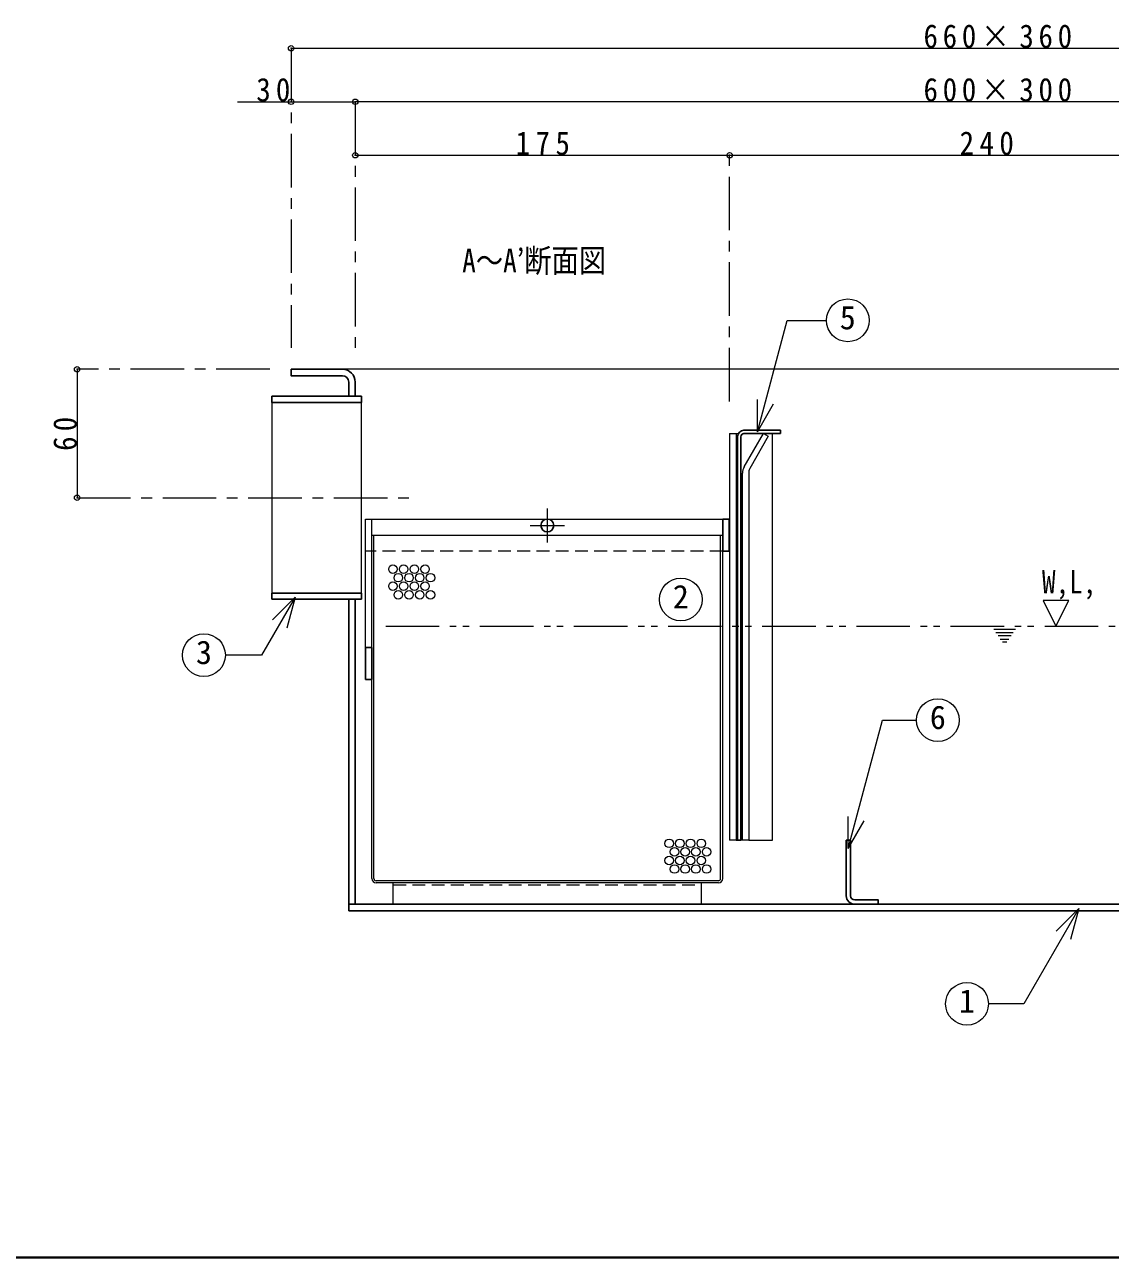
# Model space of a CAD drawing. Units: millimetres at full size, sheet at 1:5. Extents: x -1062 to 963, y -702 to 703.
# Drawn here: x -584 to -77, y -702 to -126 of the extents above; entities that cross this region are included whole.
import ezdxf
from ezdxf.enums import TextEntityAlignment as Align

# ---------------------------------------------------------------- set-up
doc = ezdxf.new("R2010")
doc.units = ezdxf.units.MM
doc.header["$LTSCALE"] = 5
doc.header["$PDMODE"] = 32
doc.header["$PDSIZE"] = 2.5
for name, pattern in [('CHAIN1', [8, 5, -1, 1, -1]), ('DASHED1', [1.8, 1.2, -0.6]), ('DOUBLE_CHAIN1', [8.8, 5, -1, 0.6, -0.6, 0.6, -1])]:
    doc.linetypes.add(name, pattern=pattern)
doc.layers.add('0-A', color=4, linetype='Continuous', lineweight=9)
doc.styles.add('ＭＳ ゴシック', font='')
doc.styles.get('ＭＳ ゴシック').set_extended_font_data('MS Gothic')

msp = doc.modelspace()

# ---------------------------------------------------------------- linework, layer by layer
at = {"layer": '0-A', "linetype": 'CHAIN1'}
for p, q in [((-459.898, -137.491), (-459.898, -277.491)), ((-429.898, -162.491), (-429.898, -277.491)), ((-254.898, -302.491), (-254.898, -187.491)), ((-469.898, -287.491), (-559.898, -287.491)), ((-559.898, -347.491), (-401.898, -347.491)), ((-340.148, -352.491), (-340.148, -368.491)), ((-348.148, -360.491), (-332.148, -360.491))]:
    msp.add_line(p, q, dxfattribs=at)
at = {"layer": '0-A'}
for p, q in [((-459.898, -137.491), (200.102, -137.491)), ((-484.898, -162.491), (-429.898, -162.491)), ((170.102, -162.491), (-429.898, -162.491)), ((-429.898, -187.491), (-254.898, -187.491)), ((-254.898, -187.491), (-14.898, -187.491)), ((-559.898, -287.491), (-559.898, -347.491)), ((176.102, -287.491), (-435.898, -287.491)), ((-251.898, -317.491), (-250.746, -317.491)), ((-234.898, -507.491), (-234.898, -317.491)), ((-422.148, -357.491), (-258.148, -357.491)), ((-421.148, -364.991), (-259.148, -364.991)), ((-251.898, -507.491), (-251.148, -507.491)), ((-248.898, -507.491), (-249.648, -507.491)), ((-245.898, -507.491), (-234.898, -507.491))]:
    msp.add_line(p, q, dxfattribs=at)
at = {"layer": '0-A', "color": 5, "lineweight": 25}
for p, q in [((-435.898, -287.491), (-459.898, -287.491)), ((-432.898, -293.491), (-432.898, -299.991)), ((-429.898, -299.991), (-429.898, -293.491)), ((-468.898, -299.991), (-426.898, -299.991)), ((-468.898, -299.991), (-468.898, -302.941)), ((-468.898, -302.941), (-426.898, -302.941)), ((-426.898, -299.991), (-426.898, -302.941)), ((-251.148, -507.491), (-251.148, -318.991)), ((-249.648, -318.991), (-249.648, -507.491)), ((-231.148, -317.491), (-248.208, -317.491)), ((-258.148, -357.491), (-258.148, -372.491)), ((-255.148, -372.491), (-258.148, -372.491)), ((-468.898, -392.041), (-426.898, -392.041)), ((-468.898, -392.041), (-468.898, -394.991)), ((-468.898, -394.991), (-426.898, -394.991)), ((-432.898, -540.491), (-432.898, -394.991)), ((-429.898, -394.991), (-429.898, -537.491)), ((-426.898, -392.041), (-426.898, -394.991)), ((-425.148, -432.491), (-425.148, -417.491)), ((-425.148, -417.491), (-422.148, -417.491)), ((-422.148, -432.491), (-422.148, -417.491)), ((-422.148, -432.491), (-425.148, -432.491)), ((-249.648, -507.491), (-251.148, -507.491)), ((-200.398, -533.491), (-200.398, -507.491)), ((-200.398, -507.491), (-198.398, -507.491)), ((-198.398, -507.491), (-198.398, -533.491)), ((-432.898, -537.491), (173.102, -537.491)), ((173.102, -540.491), (-432.898, -540.491))]:
    msp.add_line(p, q, dxfattribs=at)
at = {"layer": '0-A', "color": 7, "lineweight": 18}
for p, q in [((-468.898, -302.941), (-468.898, -392.041)), ((-426.898, -392.041), (-426.898, -302.941)), ((-241.906, -316.679), (-241.906, -301.679)), ((-241.906, -316.679), (-234.406, -303.688)), ((-254.898, -317.491), (-251.898, -317.491)), ((-254.898, -317.491), (-254.898, -507.491)), ((-251.898, -317.491), (-251.898, -507.491)), ((-248.094, -333.098), (-239.083, -317.491)), ((-236.833, -318.79), (-245.496, -333.795)), ((-239.083, -317.491), (-236.833, -318.79)), ((-248.898, -507.491), (-248.898, -336.098)), ((-245.898, -335.295), (-245.898, -507.491)), ((-425.148, -357.491), (-422.148, -357.491)), ((-425.148, -417.491), (-425.148, -357.491)), ((-422.148, -417.491), (-422.148, -357.491)), ((-422.148, -364.991), (-421.148, -364.991)), ((-421.148, -525.491), (-421.148, -364.991)), ((-259.148, -364.991), (-258.148, -364.991)), ((-259.148, -525.491), (-259.148, -364.991)), ((-258.148, -525.491), (-258.148, -372.491)), ((-458.01, -393.977), (-473.644, -421.057)), ((-458.01, -393.977), (-468.617, -404.584)), ((-458.01, -393.977), (-461.892, -408.466)), ((-473.644, -421.057), (-490.615, -421.057)), ((-422.148, -525.491), (-422.148, -432.491)), ((-199.47, -511.506), (-199.47, -496.506)), ((-199.47, -511.506), (-191.97, -498.516)), ((-251.898, -507.491), (-254.898, -507.491)), ((-245.898, -507.491), (-248.898, -507.491)), ((-260.148, -526.491), (-420.148, -526.491)), ((-260.148, -527.491), (-420.148, -527.491)), ((-412.148, -537.491), (-412.148, -527.491)), ((-268.148, -527.491), (-268.148, -537.491)), ((-91.657, -539.453), (-102.264, -550.059)), ((-91.657, -539.453), (-95.539, -553.942))]:
    msp.add_line(p, q, dxfattribs=at)
at = {"layer": '0-A', "linetype": 'DASHED1'}
for p, q in [((-258.148, -372.491), (-425.148, -372.491)), ((-412.148, -528.491), (-268.148, -528.491))]:
    msp.add_line(p, q, dxfattribs=at)
at = {"layer": '0-A', "linetype": 'DOUBLE_CHAIN1'}
for p, q in [((-415.648, -407.491), (51.102, -407.491)), ((-121.358, -409.035), (-131.475, -409.035)), ((-130.463, -410.535), (-122.369, -410.535)), ((-123.381, -412.035), (-129.452, -412.035)), ((-128.44, -413.535), (-124.393, -413.535)), ((-125.405, -415.035), (-127.428, -415.035))]:
    msp.add_line(p, q, dxfattribs=at)
at = {"layer": '0-A', "color": 1, "lineweight": 40}
msp.add_line((962.602, -702.491), (-1062.398, -702.491), dxfattribs=at)
at = {"layer": '0-A', "color": 7, "lineweight": 18}
for points in [[(-241.906, -316.679), (-227.958, -264.623), (-209.687, -264.623)], [(-199.47, -511.506), (-183.372, -451.428), (-167.573, -451.428)], [(-91.657, -539.453), (-117.368, -583.985), (-133.955, -583.985)]]:
    msp.add_lwpolyline(points, dxfattribs=at)
at = {"layer": '0-A', "color": 5, "lineweight": 25}
for points in [[(-459.898, -287.491), (-459.898, -290.491), (-435.898, -290.491)], [(-248.148, -315.991), (-231.148, -315.991), (-231.148, -317.491)], [(-258.148, -357.491), (-255.148, -357.491), (-255.148, -372.491)], [(-196.398, -535.491), (-185.398, -535.491), (-185.398, -537.491)]]:
    msp.add_lwpolyline(points, dxfattribs=at)
at = {"layer": '0-A'}
msp.add_lwpolyline([(-102.416, -407.535), (-96.416, -395.535), (-108.416, -395.535)], close=True, dxfattribs=at)
at = {"layer": '0-A', "color": 7, "lineweight": 18}
for centre in [(-199.687, -264.623), (-277.703, -395.046), (-500.615, -421.057), (-157.573, -451.428), (-143.955, -583.985)]:
    msp.add_circle(centre, 10, dxfattribs=at)
at = {"layer": '0-A', "color": 5, "lineweight": 25}
msp.add_circle((-340.148, -360.491), 3, dxfattribs=at)
at = {"layer": '0-A'}
for centre in [(-412.269, -380.878), (-407.269, -380.878), (-402.269, -380.878), (-397.269, -380.878), (-409.769, -384.878), (-404.769, -384.878), (-399.769, -384.878), (-394.769, -384.878), (-412.269, -388.878), (-409.769, -392.878), (-407.269, -388.878), (-404.769, -392.878), (-402.269, -388.878), (-399.769, -392.878), (-397.269, -388.878), (-394.769, -392.878), (-283.151, -509.024), (-280.651, -513.024), (-278.151, -509.024), (-275.651, -513.024), (-273.151, -509.024), (-270.651, -513.024), (-268.151, -509.024), (-265.651, -513.024), (-283.151, -517.024), (-278.151, -517.024), (-273.151, -517.024), (-268.151, -517.024), (-280.651, -521.024), (-275.651, -521.024), (-270.651, -521.024), (-265.651, -521.024)]:
    msp.add_circle(centre, 2, dxfattribs=at)
at = {"layer": '0-A', "color": 5, "lineweight": 25}
for centre, radius, start, end in [((-435.898, -293.491), 6, 0, 90), ((-435.898, -293.491), 3, 0, 90), ((-248.148, -318.991), 3, 92.27697, 180), ((-248.148, -318.991), 1.5, 92.27697, 180), ((-196.398, -533.491), 4, 180, 270), ((-196.398, -533.491), 2, 180, 270)]:
    msp.add_arc(centre, radius, start, end, dxfattribs=at)
at = {"layer": '0-A', "color": 7, "lineweight": 18}
for centre, radius, start, end in [((-248.148, -318.991), 3, 90, 92.27697), ((-242.898, -336.098), 6, 150, 180), ((-242.898, -335.295), 3, 150, 180), ((-420.148, -525.491), 2, 180, 270), ((-420.148, -525.491), 1, 180, 270), ((-260.148, -525.491), 2, 270, 0), ((-260.148, -525.491), 1, 270, 0)]:
    msp.add_arc(centre, radius, start, end, dxfattribs=at)
at = {"layer": '0-A'}
for p in [(-459.898, -137.491), (-459.898, -162.491), (-429.898, -162.491), (-429.898, -187.491), (-254.898, -187.491), (-559.898, -287.491), (-559.898, -347.491)]:
    msp.add_point(p, dxfattribs=at)

# ---------------------------------------------------------------- texts
at = {"layer": '0-A', "color": 7, "style": 'ＭＳ ゴシック', "width": 0.85}
for s, p in [('A～A’断面図', (-379.898, -245.491)), ('W,L,', (-108.916, -395.535))]:
    msp.add_text(s, height=11, dxfattribs=at).set_placement(p, align=Align.BOTTOM_LEFT)
at = {"layer": '0-A', "color": 7, "style": 'ＭＳ ゴシック'}
for s, p in [('5', (-203.437, -272.123)), ('2', (-281.453, -402.546)), ('3', (-504.365, -428.557)), ('6', (-161.323, -458.928)), ('1', (-147.705, -591.485))]:
    msp.add_text(s, height=11, dxfattribs=at).set_placement(p, align=Align.BOTTOM_LEFT)
at = {"layer": '0-A', "color": 7, "char_height": 11, "attachment_point": 7, "style": 'ＭＳ ゴシック'}
for s, insert in [('\\T1.33;\\W0.9;660×360', (-164.273, -137.491)), ('\\T1.36;\\W0.9;30', (-476.148, -162.491)), ('\\T1.33;\\W0.9;600×300', (-164.273, -162.491)), ('\\T1.38;\\W0.9;175', (-354.898, -187.491)), ('\\T1.38;\\W0.9;240', (-147.398, -187.491))]:
    msp.add_mtext(s, dxfattribs=dict(at, insert=insert))
at = {"layer": '0-A', "color": 7, "insert": (-559.898, -325.616), "char_height": 11, "attachment_point": 7, "rotation": 90, "style": 'ＭＳ ゴシック'}
msp.add_mtext('\\T1.36;\\W0.9;60', dxfattribs=at)

doc.saveas('drawing.dxf')
